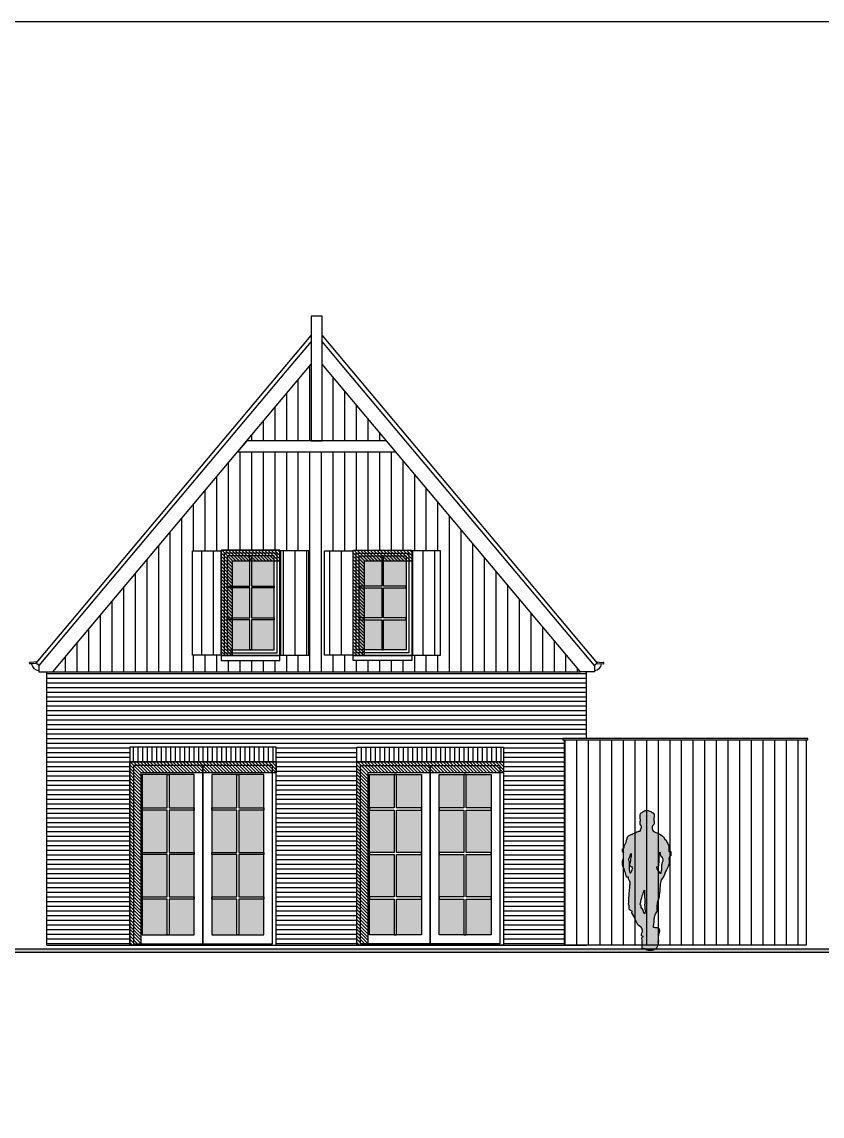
# Model space of a CAD drawing. Header units: millimetres. Extents: x 194362 to 347421, y -189721 to -131700.
# Drawn here: x 327867 to 338784, y -146629 to -131700 of the extents above; entities that cross this region are included whole.
import ezdxf

# ---------------------------------------------------------------- set-up
doc = ezdxf.new("R2010")
doc.units = ezdxf.units.MM
for name, color, linetype in [('arc-glas', 5, 'Continuous'), ('arcering', 5, 'Continuous'), ('grijs03', 252, 'Continuous'), ('KOZIJN', 1, 'Continuous'), ('zicht', 5, 'Continuous')]:
    doc.layers.add(name, color=color, linetype=linetype)
doc.layers.add('hulp', color=6, linetype='Continuous', plot=False)

# ---------------------------------------------------------------- blocks, each defined once
blk = doc.blocks.new('mib7')
h = blk.add_hatch(color=256)
h.paths.add_polyline_path([(87.4, 41.1), (86.7, 42.5), (86.8, 44.1), (86.9, 44.8), (87, 45.9), (87.5, 46.5), (87.9, 46.6), (88.7, 47.4), (89.1, 47.8), (89.4, 48.7), (89.4, 49.5), (89.4, 50.7), (89.4, 51.7), (89.3, 52.3), (89.1, 52.9), (89, 53.4), (89.1, 54.5), (89.2, 55.9), (89.2, 56.3), (89.4, 58.7), (89.7, 60), (89.6, 60.3), (89.6, 60.5), (89.7, 60.6), (89.6, 60.9), (89.5, 61.1), (89.7, 61.2), (89.4, 61.5), (89.4, 61.8), (89.3, 61.8), (89.1, 62), (89.1, 62.3), (89, 62.6), (88.9, 62.8), (88.7, 63.1), (88.6, 63.2), (88.3, 63.5), (88, 63.6), (87.8, 63.8), (87.6, 64), (87.5, 64.1), (87.4, 64.1), (87.2, 64.1), (86.7, 64.2), (86.5, 64.2), (86.2, 64.6), (85.4, 65.3), (85.2, 65.5), (84.8, 65.5), (84.3, 65.6), (83.6, 66.2), (82.4, 66.5), (81.4, 66.7), (80.5, 66.9), (79.5, 67), (77.7, 67), (77.2, 67), (76.3, 66.8), (75.7, 66.2), (74.9, 65.6), (74.4, 65.4), (73.1, 64.1), (72.6, 64.1), (71.9, 63.9), (71.4, 63.1), (70.8, 62.4), (70.4, 61.5), (70.4, 60.8), (70.4, 59.9), (70.2, 58.9), (70.3, 57.3), (70.4, 56.5), (70.9, 54), (71, 53.2), (70.7, 52.7), (70.4, 52.2), (70.3, 51.6), (70.4, 51), (70.4, 49.9), (70.2, 49.1), (70.2, 48.2), (70.4, 47.8), (70.7, 47.2), (71, 46.8), (71.6, 46.5), (71.9, 46.1), (72, 45.1), (72, 44.4), (72.2, 43.6), (72.3, 43.1), (71.5, 42.1), (70.3, 38.8), (69.8, 38.8), (68.8, 38.7), (67.7, 38.5), (66, 38), (64.3, 37), (62.7, 36.2), (61, 35.5), (59.5, 34.8), (58.2, 34.3), (57.2, 33.9), (55.7, 33.1), (54.7, 32.3), (53.8, 31.3), (53.2, 30.4), (52.7, 29.3), (52.6, 28.8), (52.1, 27.4), (51.8, 26.4), (51.6, 25.5), (51.2, 23.9), (50.8, 22.9), (50.4, 22.1), (49.9, 21.2), (49.6, 20.7), (49, 19.1), (48.7, 18.3), (48.5, 16.9), (48.1, 15.6), (47.7, 15.3), (46.9, 14.8), (46.2, 14.7), (46.3, 12.2), (46.4, 11.6), (46.6, 10), (47.8, 9.7), (47.8, 8.5), (47.8, 6), (47.8, 3.5), (47.5, 1.7), (46.5, -2.4), (46.5, -6.5), (46.9, -8.4), (48.5, -13.1), (49.6, -16.4), (50.2, -18.1), (51.7, -24.1), (54.5, -24.1), (54.5, -26.2), (56.4, -29.8), (56.9, -31.4), (56.9, -32.7), (56.9, -34.5), (56.1, -34.5), (56.1, -37.9), (55.8, -41.7), (55.7, -43), (55.5, -45.9), (55.3, -49), (55.1, -52), (55, -54.6), (55, -56.5), (54.9, -58.4), (54.6, -59.8), (55, -62.1), (55.4, -62.9), (55.6, -64.9), (55.3, -66.4), (55.7, -68.6), (57, -69.7), (59.4, -70.3), (59.2, -72.7), (61.6, -77.2), (63.3, -80.5), (65, -84.1), (66, -86.4), (67.4, -89), (69.5, -91.1), (71.7, -92.3), (72.8, -93.7), (73.5, -96.7), (73.7, -98.5), (72.5, -100.3), (72, -102.4), (72, -103.6), (73.1, -104.4), (74.4, -105.1), (74.6, -105.5), (73.1, -105.9), (72.5, -107.5), (72.9, -109.3), (73.1, -111.4), (73.3, -113.5), (73.3, -115.5), (73.1, -117.5), (73.1, -119.8), (73.2, -121.3), (74.7, -121.8), (75.5, -121.9), (76.8, -121.9), (77.4, -122), (78.2, -122.4), (78.4, -122.9), (78.9, -123.7), (80, -123.8), (80.4, -123.8), (81.7, -123.9), (82.7, -123.9), (83.8, -123.9), (84.9, -123.9), (86.2, -124), (86.7, -123.8), (88.1, -123.6), (88.9, -123.3), (89.2, -123), (89.5, -122.1), (91.2, -122), (91.9, -122), (92.4, -121.5), (93.1, -120.2), (93.6, -119.3), (94.5, -117), (94.9, -115.6), (95, -114.4), (94.7, -112.4), (95.2, -111.1), (95, -109.2), (95, -108.6), (94.9, -107.3), (94.9, -104.9), (95.2, -103.4), (95.4, -102.7), (95.6, -102.4), (95.4, -101.5), (95.4, -101), (96, -100.7), (96.4, -100.5), (96.4, -99.2), (96.3, -98.9), (96.4, -98.2), (96.8, -98.3), (96.8, -97.7), (96.8, -97), (96.8, -96.3), (96.5, -95), (96.2, -94.3), (95.4, -93.7), (94.6, -93.1), (93.8, -92.8), (93.3, -92.7), (92.7, -92.7), (91.8, -92.7), (90.7, -92.6), (89.7, -92.4), (88.5, -92.1), (88, -91.7), (87.8, -90.9), (88, -90.9), (88.3, -90.8), (88.6, -89.9), (88.7, -89), (88.7, -88.3), (88.9, -85.1), (89, -82.6), (89.2, -81.3), (89.4, -80), (89.5, -78.8), (89.8, -77.6), (90.4, -75.6), (91.5, -73.4), (92.6, -71.1), (93.6, -69.8), (93.2, -68.3), (93, -66.2), (93.1, -64.3), (93.2, -62.7), (93.6, -59.9), (93.8, -59), (94.7, -56), (95.4, -54), (96.1, -50.8), (96.5, -48.7), (96.8, -46), (97, -43.3), (97.3, -39.7), (97.6, -36.9), (97.9, -33.6), (98.6, -29.9), (99.2, -27.8), (100.8, -25.3), (102.7, -22.7), (103.6, -20.6), (105.1, -16.2), (106.2, -14.1), (108.7, -9.4), (109.9, -5.3), (110.1, -1.3), (109.7, 1.1), (110.8, 5.1), (112.2, 5.1), (112.2, 6.5), (112.2, 7.9), (112.2, 9.2), (112.2, 11), (109.5, 11), (109.5, 14.7), (109.5, 18.6), (108.2, 21.7), (107.4, 23.3), (105.9, 26.4), (104, 27.8), (102.1, 31.2), (98.5, 33.7), (93.1, 36.4), (91.8, 37.1), (90.1, 37.7), (88.4, 38.2), (87.9, 39.5)])
h.paths.add_polyline_path([(97.3, 10.1), (97.7, 9.7), (97.7, 9.1), (98.1, 8.8), (98, 8.7), (97.7, 8.6), (97.5, 8.4), (97.3, 8.1), (97.3, 7.8), (97.6, 7.4), (97.9, 6.7), (98.1, 6.2), (98.3, 5.7), (98.4, 5.1), (98.8, 4.3), (99, 4), (99.4, 4), (99.7, 3.6), (100.1, 3.5), (100.3, 3.5), (100.5, 2.6), (100.8, 1.9), (101.1, 0.8), (101.4, -0.5), (101.1, -1.7), (100.7, -3), (100.5, -3.5), (100.4, -4.1), (100, -6.2), (99.7, -7.7), (99.7, -9.3), (99.7, -11), (99.6, -12.6), (99.4, -14.1), (99.2, -15.5), (98.8, -17.2), (98.4, -19), (98.3, -18.8), (97.5, -18.7), (93.4, -12.7), (93, -10.5), (93.2, -9.9), (94.8, -9.7), (95.1, -9.5), (95.9, -8.2), (96, -6.5), (96.1, -2.9), (96.1, -0.8), (96.2, 0.2), (96.2, 2.9), (96.5, 5.6), (97, 8.8)], flags=16)
h.paths.add_polyline_path([(58.2, 8.2), (58.6, 6.7), (58.8, 4.6), (58.3, 3.1), (57.7, 0.7), (57.6, -0.7), (57, -4.1), (56.5, -5.4), (56.2, -7), (57, -9.7), (58.7, -10.2), (59.9, -10.2), (60.2, -11.2), (60, -12.1), (59.6, -13.9), (59.2, -15.6), (58.3, -17), (57.1, -18), (56.4, -18.2), (56.1, -17), (56, -16.4), (55.8, -15), (55.6, -13.4), (55.4, -11.6), (55.3, -9.7), (55.3, -7.8), (55.3, -6.1), (55.3, -3.5), (55, -1.7), (54.7, -0.2), (54.7, 1.6), (55.3, 2.1), (56, 3.8), (56.3, 4.7), (56.7, 6.9)], flags=16)
h.paths.add_polyline_path([(76.4, -41.8), (76.5, -43.6), (76.4, -45.8), (76.5, -50.3), (76.7, -54.4), (76.7, -55.6), (76.8, -58.7), (76.6, -60.7), (76.5, -61.2), (76.5, -62.2), (76.8, -63.2), (76.9, -64.3), (76.9, -66.2), (76.9, -67.1), (77.4, -69.6), (77.7, -70.1), (77.7, -71.1), (77.1, -71.8), (76.7, -72.7), (76.6, -73.5), (76.3, -74), (75.7, -72.7), (75.1, -71.5), (74.9, -70.9), (73.9, -68), (73.2, -66.8), (72.7, -66.3), (71.9, -66.2), (71.7, -65), (71.6, -63.5), (71.2, -62.4), (70.5, -61.5), (70.3, -61.1), (70.8, -58.9), (71.2, -57.5), (71.8, -54.7), (72.5, -52.1), (73.2, -49.7), (73.9, -47.7), (74.3, -46.6), (74.7, -45.5), (75.3, -43.5), (75.6, -42.7)], flags=16)
for points in [[(93.1, 36.4), (98.5, 33.7), (102.1, 31.2), (104, 27.8), (105.9, 26.4), (107.4, 23.3), (108.2, 21.7), (109.5, 18.6), (109.5, 14.7), (109.5, 11), (112.2, 11), (112.2, 9.2), (112.2, 7.9), (112.2, 6.5), (112.2, 5.1), (110.8, 5.1), (109.7, 1.1), (110.1, -1.3), (109.9, -5.3), (108.7, -9.4), (106.2, -14.1), (105.1, -16.2), (103.6, -20.6), (102.7, -22.7), (100.8, -25.3), (99.2, -27.8), (98.6, -29.9), (97.9, -33.6), (97.6, -36.9), (97.3, -39.7), (97, -43.3), (96.8, -46), (96.5, -48.7), (96.1, -50.8), (95.4, -54), (94.7, -56), (93.8, -59), (93.6, -59.9), (93.2, -62.7), (93.1, -64.3), (93, -66.2), (93.2, -68.3), (93.6, -69.8), (92.6, -71.1), (91.5, -73.4), (90.4, -75.6), (89.8, -77.6), (89.5, -78.8), (89.4, -80), (89.2, -81.3), (89, -82.6), (88.9, -85.1), (88.7, -88.3), (88.7, -89), (88.6, -89.9), (88.3, -90.8), (88, -90.9), (87.8, -90.9), (88, -91.7), (88.4, -92), (88.6, -92.1), (89.7, -92.4), (90.7, -92.6), (91.8, -92.7), (92.7, -92.7), (93.3, -92.7), (93.8, -92.8), (94.6, -93.1), (95.4, -93.7), (96.2, -94.3), (96.5, -95), (96.8, -96.3), (96.8, -97), (96.8, -97.7), (96.8, -98.3), (96.4, -98.2), (96.3, -98.9), (96.4, -99.2), (96.4, -100.5), (96, -100.7), (95.4, -101), (95.4, -101.5), (95.6, -102.4), (95.4, -102.7), (95.2, -103.4), (94.9, -104.9), (94.9, -107.3), (95, -108.6), (95, -109.2), (95.2, -111.1), (94.7, -112.4), (95, -114.4), (94.9, -115.6), (94.5, -117), (93.6, -119.3), (93.1, -120.2), (92.4, -121.5), (91.9, -122), (91.2, -122), (89.5, -122.1), (89.5, -122.2), (89.2, -123), (88.9, -123.3), (88.1, -123.6), (86.7, -123.8), (86.2, -124), (84.9, -123.9), (83.8, -123.9), (82.7, -123.9), (81.7, -123.9), (80.4, -123.8), (80, -123.8), (78.9, -123.7), (78.4, -122.9), (78.2, -122.4), (77.4, -122), (76.8, -121.9), (75.5, -121.9), (74.7, -121.8), (74.7, -121.8), (73.2, -121.3), (73.1, -119.8), (73.1, -117.5), (73.3, -115.5), (73.3, -113.5), (73.1, -111.4), (72.9, -109.3), (72.5, -107.5), (73.1, -105.9), (74.6, -105.5), (74.4, -105.1), (73.1, -104.4), (72, -103.6), (72, -102.4), (72.5, -100.3), (73.7, -98.5), (73.5, -96.7), (72.8, -93.7), (71.7, -92.3), (69.5, -91.1), (67.4, -89), (66, -86.4), (65, -84.1), (63.3, -80.5), (61.6, -77.2), (59.2, -72.7), (59.4, -70.3), (57, -69.7), (55.7, -68.6), (55.3, -66.4), (55.6, -64.9), (55.4, -62.9), (55, -62.1), (54.6, -59.8), (54.9, -58.4), (55, -56.5), (55, -54.6), (55.1, -52), (55.3, -49), (55.5, -45.9), (55.7, -43), (55.8, -41.7), (56.1, -37.9), (56.1, -34.5), (56.9, -34.5), (56.9, -32.7), (56.9, -31.4), (56.4, -29.8), (54.5, -26.2), (54.5, -24.1), (51.7, -24.1), (50.2, -18.1), (49.6, -16.4), (48.5, -13.1), (46.9, -8.4), (46.5, -6.5), (46.5, -2.4), (47.5, 1.7), (47.8, 3.5), (47.8, 6), (47.8, 8.5), (47.8, 9.9), (47.8, 9.7), (46.6, 10), (46.4, 11.6), (46.3, 12.2), (46.2, 14.7), (46.9, 14.8), (47.7, 15.3), (48.1, 15.6), (48.5, 16.9), (48.7, 18.3), (49, 19.1), (49.6, 20.7), (49.9, 21.2), (50.4, 22.1), (50.8, 22.9), (51.2, 23.9), (51.6, 25.5), (51.8, 26.4), (52.1, 27.4), (52.6, 28.8), (52.7, 29.3), (53.2, 30.4), (53.8, 31.3), (54.7, 32.3), (55.7, 33.1), (57.2, 33.9), (58.2, 34.3), (59.5, 34.8), (61, 35.5), (62.7, 36.2), (64.3, 37), (66, 38), (67.7, 38.5), (68.8, 38.7), (69.8, 38.8), (70.3, 38.8), (70.3, 38.8), (71.5, 42.1), (72.3, 43.1), (72.2, 43.6), (72, 44.4), (72, 45.1), (71.9, 46.1), (71.6, 46.5), (71, 46.8), (70.7, 47.2), (70.4, 47.8), (70.2, 48.2), (70.2, 49.1), (70.4, 49.9), (70.4, 51), (70.3, 51.6), (70.4, 52.2), (70.7, 52.7), (71, 53.2), (70.9, 54), (70.4, 56.5), (70.3, 57.3), (70.2, 58.9), (70.4, 59.9), (70.4, 60.8), (70.4, 61.5), (70.8, 62.4), (71.4, 63.1), (71.9, 63.9), (72.6, 64.1), (73.1, 64.1), (74.4, 65.4), (74.9, 65.6), (75.7, 66.2), (76.3, 66.8), (77.2, 67), (77.7, 67), (79.5, 67), (80.5, 66.9), (81.4, 66.7), (82.4, 66.5), (83.6, 66.2), (84.3, 65.6), (84.8, 65.5), (85.2, 65.5), (85.4, 65.3), (86.2, 64.6), (86.5, 64.2), (86.7, 64.2), (87.2, 64.1), (87.4, 64.1), (87.5, 64.1), (87.5, 64.1), (87.6, 64), (87.8, 63.8), (88, 63.6), (88.3, 63.5), (88.3, 63.5), (88.6, 63.2), (88.7, 63.1), (88.9, 62.8), (89, 62.6), (89.1, 62.3), (89.1, 62.3), (89.1, 62), (89.3, 61.8), (89.4, 61.8), (89.4, 61.5), (89.7, 61.2), (89.5, 61.1), (89.6, 60.9), (89.7, 60.6), (89.6, 60.5), (89.6, 60.3), (89.7, 60), (89.4, 58.7), (89.2, 56.3), (89.2, 56.3), (89.2, 55.9), (89.1, 54.5), (89, 53.4), (89, 53.4), (89.1, 52.9), (89.3, 52.3), (89.4, 51.7), (89.4, 50.7), (89.4, 49.5), (89.4, 48.7), (89.1, 47.8), (88.7, 47.4), (87.9, 46.6), (87.5, 46.5), (87, 45.9), (86.9, 44.8), (86.8, 44.1), (86.7, 42.5), (87.4, 41.1), (87.9, 39.5), (88.4, 38.2), (90.1, 37.7), (91.8, 37.1)], [(57.1, -18), (58.3, -17), (59.2, -15.6), (59.6, -13.9), (60, -12.1), (60.2, -11.2), (59.9, -10.2), (58.7, -10.2), (57, -9.7), (56.2, -7), (56.5, -5.4), (57, -4.1), (57.6, -0.7), (57.7, 0.7), (58.3, 3.1), (58.8, 4.6), (58.6, 6.7), (58.2, 8.2), (56.7, 6.9), (56.3, 4.7), (56, 3.8), (55.3, 2.1), (54.7, 1.6), (54.7, -0.2), (55, -1.7), (55.3, -3.5), (55.3, -6.1), (55.3, -7.8), (55.3, -9.7), (55.4, -11.6), (55.6, -13.4), (55.8, -15), (56, -16.4), (56.1, -17), (56.4, -18.2)], [(97.3, 10.1), (97.7, 9.7), (97.7, 9.1), (98.1, 8.8), (98, 8.7), (97.7, 8.6), (97.5, 8.3), (97.4, 8.2), (97.3, 8.1), (97.3, 7.8), (97.6, 7.4), (97.9, 6.7), (98.1, 6.2), (98.3, 5.7), (98.4, 5.1), (98.8, 4.3), (99, 4), (99.4, 4), (99.7, 3.6), (100.1, 3.5), (100.3, 3.5), (100.5, 2.6), (100.8, 1.9), (101.1, 0.8), (101.4, -0.5), (101.1, -1.7), (100.7, -3), (100.5, -3.5), (100.4, -4.1), (100, -6.2), (99.7, -7.7), (99.7, -9.3), (99.7, -11), (99.6, -12.6), (99.4, -14.1), (99.2, -15.5), (98.8, -17.2), (98.4, -19), (98.3, -18.8), (97.5, -18.7), (97.5, -18.7), (97.5, -18.7), (93.4, -12.7), (93, -10.5), (93.2, -9.9), (94.8, -9.7), (95.1, -9.5), (95.9, -8.2), (96, -6.5), (96.1, -2.9), (96.1, -0.8), (96.2, 0.2), (96.2, 2.9), (96.5, 5.6), (97, 8.8)], [(76.4, -41.8), (76.5, -43.6), (76.4, -45.8), (76.5, -50.3), (76.7, -54.4), (76.7, -55.6), (76.8, -58.7), (76.6, -60.7), (76.5, -61.2), (76.5, -62.2), (76.8, -63.2), (76.9, -64.3), (76.9, -66.2), (76.9, -67.1), (77.4, -69.6), (77.7, -70.1), (77.7, -71.1), (77.1, -71.8), (76.7, -72.7), (76.6, -73.5), (76.3, -74), (75.7, -72.7), (75.1, -71.5), (74.9, -70.9), (73.9, -68), (73.9, -68), (73.2, -66.8), (72.7, -66.3), (71.9, -66.2), (71.7, -65), (71.6, -63.5), (71.2, -62.4), (70.5, -61.5), (70.3, -61.1), (70.8, -58.9), (71.2, -57.5), (71.8, -54.7), (72.5, -52.1), (73.2, -49.7), (73.9, -47.7), (74.3, -46.6), (74.7, -45.5), (75.3, -43.5), (75.6, -42.7)]]:
    blk.add_lwpolyline(points, close=True)

msp = doc.modelspace()

# ---------------------------------------------------------------- hatches: boundary and pattern name
h = msp.add_hatch(color=256)
h.dxf.hatch_style = 1
h.paths.add_polyline_path([(323258.0562, -144346.98128), (344258.0562, -144346.98128), (344258.0562, -144396.98128), (323258.0562, -144396.98128)])
at = {"layer": 'arc-glas'}
h = msp.add_hatch(color=256, dxfattribs=at)
h.dxf.hatch_style = 1
h.set_gradient(color1=(132, 132, 132), color2=(214, 214, 214), rotation=45, tint=1)
h.paths.add_polyline_path([(330975.99795, -139856.31461), (330667.99795, -139856.31461), (330667.99795, -140266.98128), (330975.99795, -140266.98128)])
h.paths.add_polyline_path([(330975.99795, -139421.64795), (330667.99795, -139421.64795), (330667.99795, -139832.31461), (330975.99795, -139832.31461)])
h.paths.add_polyline_path([(330975.99795, -138986.98128), (330667.99795, -138986.98128), (330667.99795, -139397.64795), (330975.99795, -139397.64795)])
h.paths.add_polyline_path([(331307.99795, -138986.98128), (330999.99795, -138986.98128), (330999.99795, -139397.64795), (331307.99795, -139397.64795)])
h.paths.add_polyline_path([(331307.99795, -139421.64795), (330999.99795, -139421.64795), (330999.99795, -139832.31461), (331307.99795, -139832.31461)])
h.paths.add_polyline_path([(331307.99795, -139856.31461), (330999.99795, -139856.31461), (330999.99795, -140266.98128), (331307.99795, -140266.98128)])
h = msp.add_hatch(color=256, dxfattribs=at)
h.dxf.hatch_style = 1
h.set_gradient(color1=(132, 132, 132), color2=(214, 214, 214), rotation=45, tint=1)
h.paths.add_polyline_path([(332775.99795, -139856.31461), (332467.99795, -139856.31461), (332467.99795, -140266.98128), (332775.99795, -140266.98128)])
h.paths.add_polyline_path([(332775.99795, -139421.64795), (332467.99795, -139421.64795), (332467.99795, -139832.31461), (332775.99795, -139832.31461)])
h.paths.add_polyline_path([(332775.99795, -138986.98128), (332467.99795, -138986.98128), (332467.99795, -139397.64795), (332775.99795, -139397.64795)])
h.paths.add_polyline_path([(333107.99795, -138986.98128), (332799.99795, -138986.98128), (332799.99795, -139397.64795), (333107.99795, -139397.64795)])
h.paths.add_polyline_path([(333107.99795, -139421.64795), (332799.99795, -139421.64795), (332799.99795, -139832.31461), (333107.99795, -139832.31461)])
h.paths.add_polyline_path([(333107.99795, -139856.31461), (332799.99795, -139856.31461), (332799.99795, -140266.98128), (333107.99795, -140266.98128)])
h = msp.add_hatch(color=256, dxfattribs=at)
h.dxf.hatch_style = 1
h.set_gradient(color1=(132, 132, 132), color2=(214, 214, 214), rotation=45, tint=1)
h.paths.add_polyline_path([(329847.99795, -143669.48128), (329507.99795, -143669.48128), (329507.99795, -144156.98128), (329847.99795, -144156.98128)])
h.paths.add_polyline_path([(329847.99795, -143061.98128), (329507.99795, -143061.98128), (329507.99795, -143639.48128), (329847.99795, -143639.48128)])
h.paths.add_polyline_path([(329847.99795, -142454.48128), (329507.99795, -142454.48128), (329507.99795, -143031.98128), (329847.99795, -143031.98128)])
h.paths.add_polyline_path([(329847.99795, -141966.98128), (329507.99795, -141966.98128), (329507.99795, -142424.48128), (329847.99795, -142424.48128)])
h.paths.add_polyline_path([(330217.99795, -141966.98128), (329877.99795, -141966.98128), (329877.99795, -142424.48128), (330217.99795, -142424.48128)])
h.paths.add_polyline_path([(330217.99795, -142454.48128), (329877.99795, -142454.48128), (329877.99795, -143031.98128), (330217.99795, -143031.98128)])
h.paths.add_polyline_path([(330217.99795, -143061.98128), (329877.99795, -143061.98128), (329877.99795, -143639.48128), (330217.99795, -143639.48128)])
h.paths.add_polyline_path([(330217.99795, -143669.48128), (329877.99795, -143669.48128), (329877.99795, -144156.98128), (330217.99795, -144156.98128)])
h = msp.add_hatch(color=256, dxfattribs=at)
h.dxf.hatch_style = 1
h.set_gradient(color1=(132, 132, 132), color2=(214, 214, 214), rotation=45, tint=1)
h.paths.add_polyline_path([(330797.99795, -143669.48128), (330457.99795, -143669.48128), (330457.99795, -144156.98128), (330797.99795, -144156.98128)])
h.paths.add_polyline_path([(330797.99795, -143061.98128), (330457.99795, -143061.98128), (330457.99795, -143639.48128), (330797.99795, -143639.48128)])
h.paths.add_polyline_path([(330797.99795, -142454.48128), (330457.99795, -142454.48128), (330457.99795, -143031.98128), (330797.99795, -143031.98128)])
h.paths.add_polyline_path([(330797.99795, -141966.98128), (330457.99795, -141966.98128), (330457.99795, -142424.48128), (330797.99795, -142424.48128)])
h.paths.add_polyline_path([(331167.99795, -141966.98128), (330827.99795, -141966.98128), (330827.99795, -142424.48128), (331167.99795, -142424.48128)])
h.paths.add_polyline_path([(331167.99795, -142454.48128), (330827.99795, -142454.48128), (330827.99795, -143031.98128), (331167.99795, -143031.98128)])
h.paths.add_polyline_path([(331167.99795, -143061.98128), (330827.99795, -143061.98128), (330827.99795, -143639.48128), (331167.99795, -143639.48128)])
h.paths.add_polyline_path([(331167.99795, -143669.48128), (330827.99795, -143669.48128), (330827.99795, -144156.98128), (331167.99795, -144156.98128)])
h = msp.add_hatch(color=256, dxfattribs=at)
h.dxf.hatch_style = 1
h.set_gradient(color1=(132, 132, 132), color2=(214, 214, 214), rotation=45, tint=1)
h.paths.add_polyline_path([(332947.99795, -143669.48128), (332607.99795, -143669.48128), (332607.99795, -144156.98128), (332947.99795, -144156.98128)])
h.paths.add_polyline_path([(332947.99795, -143061.98128), (332607.99795, -143061.98128), (332607.99795, -143639.48128), (332947.99795, -143639.48128)])
h.paths.add_polyline_path([(332947.99795, -142454.48128), (332607.99795, -142454.48128), (332607.99795, -143031.98128), (332947.99795, -143031.98128)])
h.paths.add_polyline_path([(332947.99795, -141966.98128), (332607.99795, -141966.98128), (332607.99795, -142424.48128), (332947.99795, -142424.48128)])
h.paths.add_polyline_path([(333317.99795, -141966.98128), (332977.99795, -141966.98128), (332977.99795, -142424.48128), (333317.99795, -142424.48128)])
h.paths.add_polyline_path([(333317.99795, -142454.48128), (332977.99795, -142454.48128), (332977.99795, -143031.98128), (333317.99795, -143031.98128)])
h.paths.add_polyline_path([(333317.99795, -143061.98128), (332977.99795, -143061.98128), (332977.99795, -143639.48128), (333317.99795, -143639.48128)])
h.paths.add_polyline_path([(333317.99795, -143669.48128), (332977.99795, -143669.48128), (332977.99795, -144156.98128), (333317.99795, -144156.98128)])
h = msp.add_hatch(color=256, dxfattribs=at)
h.dxf.hatch_style = 1
h.set_gradient(color1=(132, 132, 132), color2=(214, 214, 214), rotation=45, tint=1)
h.paths.add_polyline_path([(333897.99795, -143669.48128), (333557.99795, -143669.48128), (333557.99795, -144156.98128), (333897.99795, -144156.98128)])
h.paths.add_polyline_path([(333897.99795, -143061.98128), (333557.99795, -143061.98128), (333557.99795, -143639.48128), (333897.99795, -143639.48128)])
h.paths.add_polyline_path([(333897.99795, -142454.48128), (333557.99795, -142454.48128), (333557.99795, -143031.98128), (333897.99795, -143031.98128)])
h.paths.add_polyline_path([(333897.99795, -141966.98128), (333557.99795, -141966.98128), (333557.99795, -142424.48128), (333897.99795, -142424.48128)])
h.paths.add_polyline_path([(334267.99795, -141966.98128), (333927.99795, -141966.98128), (333927.99795, -142424.48128), (334267.99795, -142424.48128)])
h.paths.add_polyline_path([(334267.99795, -142454.48128), (333927.99795, -142454.48128), (333927.99795, -143031.98128), (334267.99795, -143031.98128)])
h.paths.add_polyline_path([(334267.99795, -143061.98128), (333927.99795, -143061.98128), (333927.99795, -143639.48128), (334267.99795, -143639.48128)])
h.paths.add_polyline_path([(334267.99795, -143669.48128), (333927.99795, -143669.48128), (333927.99795, -144156.98128), (334267.99795, -144156.98128)])
at = {"layer": 'arcering'}
h = msp.add_hatch(dxfattribs=at)
h.set_pattern_fill('LINE', color=256, scale=50, angle=90)
h.set_pattern_definition([(90, (109070.69, 50), (-158.75, 1e-14), [])])
h.paths.add_polyline_path([(332967.84581, -137566.98128), (330808.15008, -137566.98128), (328289.69709, -140566.98128), (335486.29881, -140566.98128)])
h.paths.add_polyline_path([(331995.99795, -138914.98128), (332379.99795, -138914.98128), (332387.99795, -138914.90207), (332387.99795, -138906.98128), (333195.99795, -138906.98128), (333195.99795, -138914.98128), (333579.99795, -138914.98128), (333579.99795, -140338.98128), (333195.99795, -140338.98128), (333187.99795, -140339.06049), (333187.99795, -140410.98128), (332387.99795, -140410.98128), (332387.99795, -140346.98128), (332387.95325, -140338.98128), (331995.99795, -140338.98128)], flags=16)
h.paths.add_polyline_path([(331779.99795, -138914.98128), (331779.99795, -140338.98128), (331395.99795, -140338.98128), (331387.99795, -140339.06049), (331387.99795, -140410.98128), (330587.99795, -140410.98128), (330587.99795, -140346.98128), (330587.95325, -140338.98128), (330195.99795, -140338.98128), (330195.99795, -138914.98128), (330579.99795, -138914.98128), (330587.99795, -138914.90207), (330587.99795, -138906.98128), (331395.99795, -138906.98128), (331395.99795, -138914.98128)], flags=16)
h.paths.add_polyline_path([(332387.99795, -138906.98128), (333187.99795, -138906.98128), (333187.99795, -140346.98128), (332387.99795, -140346.98128)], flags=0)
h.paths.add_polyline_path([(332427.99795, -138946.98128), (333147.99795, -138946.98128), (333147.99795, -140306.98128), (332427.99795, -140306.98128)], flags=0)
h.paths.add_polyline_path([(331387.99795, -138906.98128), (331387.99795, -140346.98128), (330587.99795, -140346.98128), (330587.99795, -138906.98128)], flags=0)
h.paths.add_polyline_path([(332467.99795, -138986.98128), (333107.99795, -138986.98128), (333107.99795, -140266.98128), (332467.99795, -140266.98128)], flags=0)
h.paths.add_polyline_path([(331347.99795, -138946.98128), (331347.99795, -140306.98128), (330627.99795, -140306.98128), (330627.99795, -138946.98128)], flags=0)
h.paths.add_polyline_path([(331307.99795, -138986.98128), (331307.99795, -140266.98128), (330667.99795, -140266.98128), (330667.99795, -138986.98128)], flags=0)
h.paths.add_polyline_path([(332775.99795, -138986.98128), (332799.99795, -138986.98128), (332799.99795, -139397.64795), (333107.99795, -139397.64795), (333107.99795, -139421.64795), (332799.99795, -139421.64795), (332799.99795, -139832.31461), (333107.99795, -139832.31461), (333107.99795, -139856.31461), (332799.99795, -139856.31461), (332799.99795, -140266.98128), (332775.99795, -140266.98128), (332775.99795, -139856.31461), (332467.99795, -139856.31461), (332467.99795, -139832.31461), (332775.99795, -139832.31461), (332775.99795, -139421.64795), (332467.99795, -139421.64795), (332467.99795, -139397.64795), (332775.99795, -139397.64795)], flags=0)
h.paths.add_polyline_path([(330999.99795, -138986.98128), (330999.99795, -139397.64795), (331307.99795, -139397.64795), (331307.99795, -139421.64795), (330999.99795, -139421.64795), (330999.99795, -139832.31461), (331307.99795, -139832.31461), (331307.99795, -139856.31461), (330999.99795, -139856.31461), (330999.99795, -140266.98128), (330975.99795, -140266.98128), (330975.99795, -139856.31461), (330667.99795, -139856.31461), (330667.99795, -139832.31461), (330975.99795, -139832.31461), (330975.99795, -139421.64795), (330667.99795, -139421.64795), (330667.99795, -139397.64795), (330975.99795, -139397.64795), (330975.99795, -138986.98128)], flags=0)
h.paths.add_polyline_path([(331812.99795, -136369.99901), (330934.07273, -137416.98128), (331812.99795, -137416.98128)])
h.paths.add_polyline_path([(331962.99795, -136369.99901), (331962.99795, -137416.98128), (332841.92316, -137416.98128)])
h = msp.add_hatch(dxfattribs=at)
h.set_pattern_fill('LINE', color=256, scale=50, angle=90)
h.set_pattern_definition([(90, (182368.49, -70092.12), (-158.75, 1e-14), [])])
h.paths.add_polyline_path([(330579.99795, -138914.98128), (330579.99795, -140338.98128), (330195.99795, -140338.98128), (330195.99795, -138914.98128)])
h.paths.add_polyline_path([(331395.99795, -138914.98128), (331395.99795, -140338.98128), (331779.99795, -140338.98128), (331779.99795, -138914.98128)])
h.paths.add_polyline_path([(332379.99795, -138914.98128), (332379.99795, -140338.98128), (331995.99795, -140338.98128), (331995.99795, -138914.98128)])
h.paths.add_polyline_path([(333195.99795, -138914.98128), (333195.99795, -140338.98128), (333579.99795, -140338.98128), (333579.99795, -138914.98128)])
h = msp.add_hatch(dxfattribs=at)
h.set_pattern_fill('LINE', color=256, scale=10, angle=135)
h.set_pattern_definition([(135, (220034.926, -164667.51), (-22.45064, -22.45064), [])])
h.paths.add_polyline_path([(330587.99795, -140346.98128), (330587.99795, -138906.98128), (331387.99795, -138906.98128), (331387.99795, -139056.98128), (330737.99795, -139056.98128), (330737.99795, -140346.98128)])
h = msp.add_hatch(dxfattribs=at)
h.set_pattern_fill('LINE', color=256, scale=10, angle=135)
h.set_pattern_definition([(135, (221834.926, -164667.51), (-22.45064, -22.45064), [])])
h.paths.add_polyline_path([(332387.99795, -140346.98128), (332387.99795, -138906.98128), (333187.99795, -138906.98128), (333187.99795, -139056.98128), (332537.99795, -139056.98128), (332537.99795, -140346.98128)])
h = msp.add_hatch(dxfattribs=at)
h.set_pattern_fill('LINE', color=256, scale=50, angle=90)
h.paths.add_polyline_path([(338567.99795, -144296.98128), (335267.99795, -144296.98128), (335267.99795, -141496.98128), (338567.99795, -141496.98128)])
h = msp.add_hatch(dxfattribs=at)
h.set_pattern_fill('LINE', color=256, scale=10, angle=135)
h.set_pattern_definition([(135, (218784.926, -167557.51), (-22.45064, -22.45064), [])])
h.paths.add_polyline_path([(329337.99795, -144296.98128), (329337.99795, -141796.98128), (331337.99795, -141796.98128), (331337.99795, -141946.98128), (329487.99795, -141946.98128), (329487.99795, -144296.98128)])
h = msp.add_hatch(dxfattribs=at)
h.set_pattern_fill('LINE', color=256, scale=10, angle=135)
h.set_pattern_definition([(135, (221884.926, -167557.51), (-22.45064, -22.45064), [])])
h.paths.add_polyline_path([(332437.99795, -144296.98128), (332437.99795, -141796.98128), (334437.99795, -141796.98128), (334437.99795, -141946.98128), (332587.99795, -141946.98128), (332587.99795, -144296.98128)])
at = {"layer": 'grijs03'}
h = msp.add_hatch(dxfattribs=at)
h.set_pattern_fill('LINE', color=256, scale=20)
h.paths.add_polyline_path([(335567.99795, -140566.98128), (335486.29881, -140566.98128), (328289.69709, -140566.98128), (328207.99795, -140566.98128), (328207.99795, -144296.98128), (329337.99795, -144296.98128), (329337.99795, -141796.98128), (329337.99795, -141596.98128), (331337.99795, -141596.98128), (331337.99795, -141796.98128), (331337.99795, -141946.98128), (331337.99795, -144296.98128), (332437.99795, -144296.98128), (332437.99795, -141796.98128), (332437.99795, -141596.98128), (334437.99795, -141596.98128), (334437.99795, -141796.98128), (334437.99795, -141946.98128), (334437.99795, -144296.98128), (335267.99795, -144296.98128), (335267.99795, -141496.98128), (335247.99795, -141496.98128), (335247.99795, -141476.98128), (335567.99795, -141476.98128)])
h = msp.add_hatch(dxfattribs=at)
h.set_pattern_fill('LINE', color=256, scale=20, angle=90)
h.set_pattern_definition([(90, (72215.02, -70092.123), (-63.5, 4e-15), [])])
h.paths.add_polyline_path([(334437.99795, -141596.98128), (332437.99795, -141596.98128), (332437.99795, -141796.98128), (334437.99795, -141796.98128)])
h.paths.add_polyline_path([(331337.99795, -141596.98128), (329337.99795, -141596.98128), (329337.99795, -141796.98128), (331337.99795, -141796.98128)])

# ---------------------------------------------------------------- linework, layer by layer
for p, q in [((328289.69709, -140566.98128), (331812.99795, -136369.99901)), ((335486.29881, -140566.98128), (331962.99795, -136369.99901)), ((328079.02778, -140429.10575), (327978.47355, -140438.41705)), ((328062.85582, -140452.31932), (327980.46736, -140459.94848)), ((335696.96811, -140429.10575), (335797.52234, -140438.41705)), ((335713.14007, -140452.31932), (335795.52854, -140459.94848)), ((328099.20593, -140482.83467), (328099.20593, -140566.98128)), ((328099.20593, -140566.98128), (328289.69709, -140566.98128)), ((328207.99795, -144296.98128), (328207.99795, -140566.98128)), ((335676.78996, -140566.98128), (335486.29881, -140566.98128)), ((335567.99795, -141476.98128), (335567.99795, -140566.98128)), ((335676.78996, -140482.83467), (335676.78996, -140566.98128)), ((323258.0562, -144346.98128), (344258.0562, -144346.98128)), ((328207.99795, -144296.98128), (335567.99795, -144296.98128))]:
    msp.add_line(p, q)
for points in [[(282423.63129, -161557.4657), (347421.45805, -161557.4657), (347421.45805, -131700.44972), (282423.63129, -131700.44972)], [(331812.99795, -137416.98128), (331962.99795, -137416.98128), (331962.99795, -135716.98128), (331812.99795, -135716.98128)], [(330808.15008, -137566.98128), (332967.84581, -137566.98128), (332841.92316, -137416.98128), (330934.07273, -137416.98128)], [(330587.99795, -140346.98128), (331387.99795, -140346.98128), (331387.99795, -138906.98128), (330587.99795, -138906.98128)], [(333187.99795, -140346.98128), (332387.99795, -140346.98128), (332387.99795, -138906.98128), (333187.99795, -138906.98128)], [(335247.99795, -141496.98128), (338567.99795, -141496.98128), (338587.99795, -141496.98128), (338587.99795, -141476.98128), (335247.99795, -141476.98128)], [(338567.99795, -144296.98128), (335267.99795, -144296.98128), (335267.99795, -141496.98128), (338567.99795, -141496.98128)], [(331337.99795, -141796.98128), (329337.99795, -141796.98128), (329337.99795, -144296.98128), (331337.99795, -144296.98128)], [(332437.99795, -141796.98128), (334437.99795, -141796.98128), (334437.99795, -144296.98128), (332437.99795, -144296.98128)], [(323258.0562, -144346.98128), (344258.0562, -144346.98128), (344258.0562, -144396.98128), (323258.0562, -144396.98128)]]:
    msp.add_lwpolyline(points, close=True)
for points in [[(331812.99795, -136058.93791), (331487.99795, -136446.08033), (328099.20593, -140482.83467), (328060.91096, -140450.68664), (331812.99795, -135981.17263)], [(331962.99795, -135981.17263), (335715.08493, -140450.68664), (335676.78996, -140482.83467), (332287.99795, -136446.08033), (331962.99795, -136058.93791)]]:
    msp.add_lwpolyline(points)
for centre, radius, start, end in [((327979.47045, -140449.18277), 10.76571, 95.290490716, 275.290490716), ((328098.4851, -140449.31084), 98.51542, 185.122094493, 270.419230762), ((335677.51079, -140449.31084), 98.51542, 269.58076924, 354.877905507), ((335796.52544, -140449.18277), 10.76571, 264.709509285, 84.709509285)]:
    msp.add_arc(centre, radius, start, end)
for points in [[(331337.99795, -141596.98128), (329337.99795, -141596.98128), (329337.99795, -141796.98128), (331337.99795, -141796.98128)], [(332437.99795, -141596.98128), (334437.99795, -141596.98128), (334437.99795, -141796.98128), (332437.99795, -141796.98128)]]:
    msp.add_lwpolyline(points, close=True, dxfattribs=at)
at = {"layer": 'hulp'}
for points in [[(330587.99795, -140346.98128), (330587.99795, -138906.98128), (331387.99795, -138906.98128), (331387.99795, -139056.98128), (330737.99795, -139056.98128), (330737.99795, -140346.98128)], [(332387.99795, -140346.98128), (332387.99795, -138906.98128), (333187.99795, -138906.98128), (333187.99795, -139056.98128), (332537.99795, -139056.98128), (332537.99795, -140346.98128)], [(329337.99795, -144296.98128), (329337.99795, -141796.98128), (331337.99795, -141796.98128), (331337.99795, -141946.98128), (329487.99795, -141946.98128), (329487.99795, -144296.98128)], [(332437.99795, -144296.98128), (332437.99795, -141796.98128), (334437.99795, -141796.98128), (334437.99795, -141946.98128), (332587.99795, -141946.98128), (332587.99795, -144296.98128)]]:
    msp.add_lwpolyline(points, close=True, dxfattribs=at)
at = {"layer": 'KOZIJN'}
for points in [[(330627.99795, -140306.98128), (331347.99795, -140306.98128), (331347.99795, -138946.98128), (330627.99795, -138946.98128)], [(333147.99795, -140306.98128), (332427.99795, -140306.98128), (332427.99795, -138946.98128), (333147.99795, -138946.98128)], [(330667.99795, -140266.98128), (331307.99795, -140266.98128), (331307.99795, -138986.98128), (330667.99795, -138986.98128)], [(330667.99795, -139397.64795), (330975.99795, -139397.64795), (330975.99795, -138986.98128), (330999.99795, -138986.98128), (330999.99795, -139397.64795), (331307.99795, -139397.64795), (331307.99795, -139421.64795), (330999.99795, -139421.64795), (330999.99795, -139832.31461), (331307.99795, -139832.31461), (331307.99795, -139856.31461), (330999.99795, -139856.31461), (330999.99795, -140266.98128), (330975.99795, -140266.98128), (330975.99795, -139856.31461), (330667.99795, -139856.31461), (330667.99795, -139832.31461), (330975.99795, -139832.31461), (330975.99795, -139421.64795), (330667.99795, -139421.64795)], [(333107.99795, -140266.98128), (332467.99795, -140266.98128), (332467.99795, -138986.98128), (333107.99795, -138986.98128)], [(333107.99795, -139397.64795), (332799.99795, -139397.64795), (332799.99795, -138986.98128), (332775.99795, -138986.98128), (332775.99795, -139397.64795), (332467.99795, -139397.64795), (332467.99795, -139421.64795), (332775.99795, -139421.64795), (332775.99795, -139832.31461), (332467.99795, -139832.31461), (332467.99795, -139856.31461), (332775.99795, -139856.31461), (332775.99795, -140266.98128), (332799.99795, -140266.98128), (332799.99795, -139856.31461), (333107.99795, -139856.31461), (333107.99795, -139832.31461), (332799.99795, -139832.31461), (332799.99795, -139421.64795), (333107.99795, -139421.64795)], [(331287.99795, -141846.98128), (329387.99795, -141846.98128), (329387.99795, -144276.98128), (331287.99795, -144276.98128)], [(330337.99795, -141846.98128), (329387.99795, -141846.98128), (329387.99795, -144276.98128), (330337.99795, -144276.98128)], [(330217.99795, -141966.98128), (329507.99795, -141966.98128), (329507.99795, -144156.98128), (330217.99795, -144156.98128)], [(330217.99795, -143046.98128), (330217.99795, -143061.98128), (329877.99795, -143061.98128), (329877.99795, -143639.48128), (330217.99795, -143639.48128), (330217.99795, -143669.48128), (329877.99795, -143669.48128), (329877.99795, -144156.98128), (329847.99795, -144156.98128), (329847.99795, -143669.48128), (329507.99795, -143669.48128), (329507.99795, -143639.48128), (329847.99795, -143639.48128), (329847.99795, -143061.98128), (329507.99795, -143061.98128), (329507.99795, -143046.98128), (329507.99795, -143031.98128), (329847.99795, -143031.98128), (329847.99795, -142454.48128), (329507.99795, -142454.48128), (329507.99795, -142424.48128), (329847.99795, -142424.48128), (329847.99795, -141966.98128), (329877.99795, -141966.98128), (329877.99795, -142424.48128), (330217.99795, -142424.48128), (330217.99795, -142454.48128), (329877.99795, -142454.48128), (329877.99795, -143031.98128), (330217.99795, -143031.98128)], [(331287.99795, -141846.98128), (330337.99795, -141846.98128), (330337.99795, -144276.98128), (331287.99795, -144276.98128)], [(331167.99795, -141966.98128), (330457.99795, -141966.98128), (330457.99795, -144156.98128), (331167.99795, -144156.98128)], [(331167.99795, -143046.98128), (331167.99795, -143061.98128), (330827.99795, -143061.98128), (330827.99795, -143639.48128), (331167.99795, -143639.48128), (331167.99795, -143669.48128), (330827.99795, -143669.48128), (330827.99795, -144156.98128), (330797.99795, -144156.98128), (330797.99795, -143669.48128), (330457.99795, -143669.48128), (330457.99795, -143639.48128), (330797.99795, -143639.48128), (330797.99795, -143061.98128), (330457.99795, -143061.98128), (330457.99795, -143046.98128), (330457.99795, -143031.98128), (330797.99795, -143031.98128), (330797.99795, -142454.48128), (330457.99795, -142454.48128), (330457.99795, -142424.48128), (330797.99795, -142424.48128), (330797.99795, -141966.98128), (330827.99795, -141966.98128), (330827.99795, -142424.48128), (331167.99795, -142424.48128), (331167.99795, -142454.48128), (330827.99795, -142454.48128), (330827.99795, -143031.98128), (331167.99795, -143031.98128)], [(332487.99795, -141846.98128), (334387.99795, -141846.98128), (334387.99795, -144276.98128), (332487.99795, -144276.98128)], [(332487.99795, -141846.98128), (333437.99795, -141846.98128), (333437.99795, -144276.98128), (332487.99795, -144276.98128)], [(332607.99795, -141966.98128), (333317.99795, -141966.98128), (333317.99795, -144156.98128), (332607.99795, -144156.98128)], [(332607.99795, -143046.98128), (332607.99795, -143061.98128), (332947.99795, -143061.98128), (332947.99795, -143639.48128), (332607.99795, -143639.48128), (332607.99795, -143669.48128), (332947.99795, -143669.48128), (332947.99795, -144156.98128), (332977.99795, -144156.98128), (332977.99795, -143669.48128), (333317.99795, -143669.48128), (333317.99795, -143639.48128), (332977.99795, -143639.48128), (332977.99795, -143061.98128), (333317.99795, -143061.98128), (333317.99795, -143046.98128), (333317.99795, -143031.98128), (332977.99795, -143031.98128), (332977.99795, -142454.48128), (333317.99795, -142454.48128), (333317.99795, -142424.48128), (332977.99795, -142424.48128), (332977.99795, -141966.98128), (332947.99795, -141966.98128), (332947.99795, -142424.48128), (332607.99795, -142424.48128), (332607.99795, -142454.48128), (332947.99795, -142454.48128), (332947.99795, -143031.98128), (332607.99795, -143031.98128)], [(333437.99795, -141846.98128), (334387.99795, -141846.98128), (334387.99795, -144276.98128), (333437.99795, -144276.98128)], [(333557.99795, -141966.98128), (334267.99795, -141966.98128), (334267.99795, -144156.98128), (333557.99795, -144156.98128)], [(333557.99795, -143046.98128), (333557.99795, -143061.98128), (333897.99795, -143061.98128), (333897.99795, -143639.48128), (333557.99795, -143639.48128), (333557.99795, -143669.48128), (333897.99795, -143669.48128), (333897.99795, -144156.98128), (333927.99795, -144156.98128), (333927.99795, -143669.48128), (334267.99795, -143669.48128), (334267.99795, -143639.48128), (333927.99795, -143639.48128), (333927.99795, -143061.98128), (334267.99795, -143061.98128), (334267.99795, -143046.98128), (334267.99795, -143031.98128), (333927.99795, -143031.98128), (333927.99795, -142454.48128), (334267.99795, -142454.48128), (334267.99795, -142424.48128), (333927.99795, -142424.48128), (333927.99795, -141966.98128), (333897.99795, -141966.98128), (333897.99795, -142424.48128), (333557.99795, -142424.48128), (333557.99795, -142454.48128), (333897.99795, -142454.48128), (333897.99795, -143031.98128), (333557.99795, -143031.98128)]]:
    msp.add_lwpolyline(points, close=True, dxfattribs=at)
at = {"layer": 'zicht'}
msp.add_line((328289.69709, -140566.98128), (335486.29881, -140566.98128), dxfattribs=at)
for points in [[(330579.99795, -138914.98128), (330579.99795, -140338.98128), (330195.99795, -140338.98128), (330195.99795, -138914.98128)], [(331395.99795, -138914.98128), (331395.99795, -140338.98128), (331779.99795, -140338.98128), (331779.99795, -138914.98128)], [(332379.99795, -138914.98128), (332379.99795, -140338.98128), (331995.99795, -140338.98128), (331995.99795, -138914.98128)], [(333195.99795, -138914.98128), (333195.99795, -140338.98128), (333579.99795, -140338.98128), (333579.99795, -138914.98128)], [(330587.99795, -140346.98128), (330587.99795, -140410.98128), (331387.99795, -140410.98128), (331387.99795, -140346.98128)], [(333187.99795, -140346.98128), (333187.99795, -140410.98128), (332387.99795, -140410.98128), (332387.99795, -140346.98128)]]:
    msp.add_lwpolyline(points, close=True, dxfattribs=at)

# ---------------------------------------------------------------- block references
at = {"ltscale": 100, "xscale": 10, "yscale": 10, "zscale": 10}
msp.add_blockref('mib7', (335597.58661, -143128.70389), dxfattribs=at)

doc.saveas('drawing.dxf')
